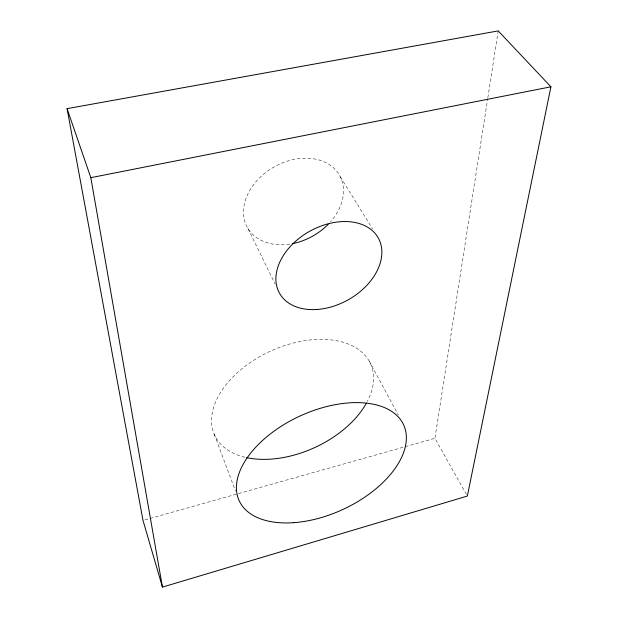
<?xml version="1.0" encoding="UTF-8"?>
<svg xmlns="http://www.w3.org/2000/svg" width="618" height="618" viewBox="0 0 618 618"><rect width="100%" height="100%" fill="white"/><g stroke="black" fill="none" stroke-linecap="round" stroke-linejoin="round"><path stroke-width="0.46" stroke-dasharray="3.09 2.32" d="M466.405 494.4L434.933 438.316L487.687 98.641M487.841 97.69L498.208 30.9M144.867 519.931L404.35 446.922M405.277 446.66L434.933 438.316M340.387 176.933L372.546 228.946M369.201 361.074L398.324 414.941M248.081 228.722L275.164 284.095M214.261 434.276L235.504 491.063M244.898 457.243A85.748 53.055 -24.6 0 1 223.546 388.019A85.748 53.055 -24.6 0 1 329.533 339.73A85.748 53.055 -24.6 0 1 367.308 401.468M289.788 244.11A52.963 39.614 -29.8 0 1 245.64 199.498A52.963 39.614 -29.8 0 1 318.115 159.722A52.963 39.614 -29.8 0 1 330.576 221.723"/><path stroke-width="0.93" d="M550.924 86.798L467.339 496.069L162.449 587.1L143.013 520.449L67.076 108.652L498.208 30.9L550.924 86.798L90.823 177.683L67.076 108.652M90.823 177.683L162.449 587.1M366.443 403.083A85.748 53.055 -24.6 0 1 246.536 457.614M328.258 224.234A52.963 39.614 -29.8 0 1 292.384 243.662M293.72 522.673A90.56 51.41 -24.8 0 0 404.798 427.849A90.56 51.41 -24.8 0 0 265.624 437.776A90.56 51.41 -24.8 0 0 293.72 522.673M317.637 309.425A56.593 39.305 -29.2 0 0 379.344 240.078A56.593 39.305 -29.2 0 0 289.657 247.215A56.593 39.305 -29.2 0 0 317.637 309.425"/></g></svg>
